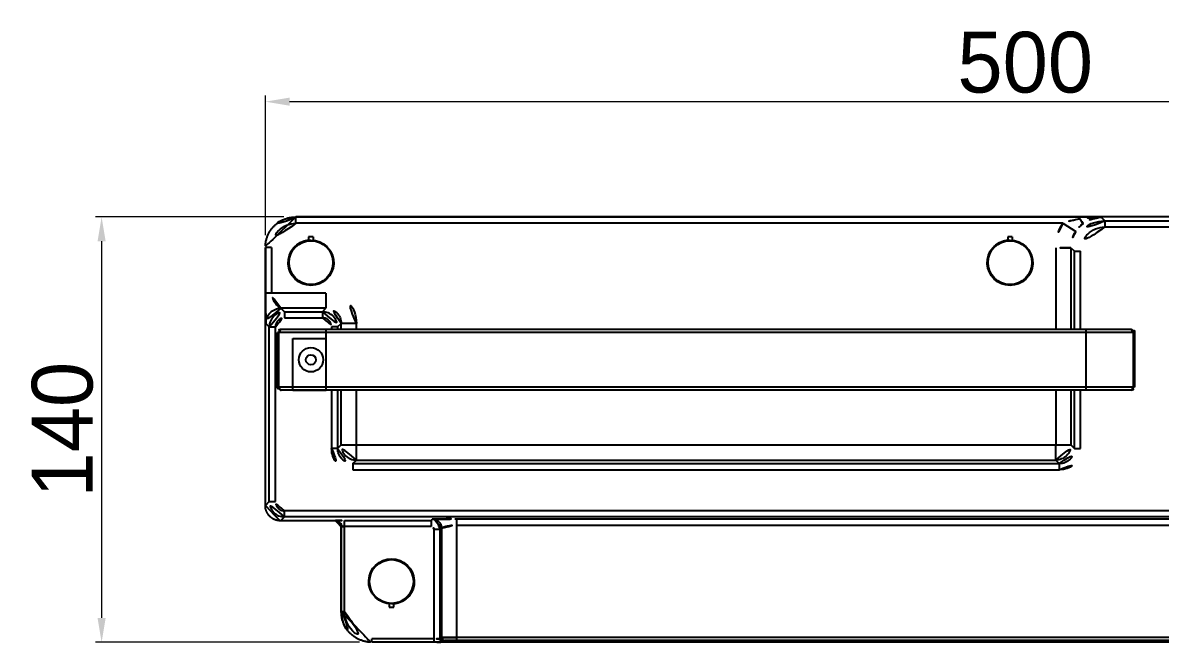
# Model space of a CAD drawing. Extents: x 16296660632 to 16296678186, y -37409619871 to -37409616409.
# Drawn here: x 16296675827.6 to 16296676201.8, y -37409617780.3 to -37409617576.4 of the extents above; entities that cross this region are included whole.
import ezdxf

# ---------------------------------------------------------------- set-up
doc = ezdxf.new("R2010")
doc.units = 0
doc.header["$LTSCALE"] = 10
doc.header["$MEASUREMENT"] = 0
doc.header["$PDMODE"] = 3
doc.header["$PDSIZE"] = -10
doc.layers.get('0').update_dxf_attribs({"linetype": 'CONTINUOUS'})
doc.layers.get('DEFPOINTS').update_dxf_attribs({"linetype": 'CONTINUOUS'})
doc.styles.add('Daelim Dimension', font='')
doc.styles.get('Daelim Dimension').set_extended_font_data('나눔고딕')
doc.dimstyles.new('DEFAULT', dxfattribs={"dimscale": 2, "dimtxt": 2, "dimasz": 2, "dimexe": 0, "dimexo": 2, "dimgap": 1, "dimtad": 1, "dimdec": 1, "dimzin": 9, "dimdsep": 46, "dimtxsty": 'Daelim Dimension', "dimcen": 0.5, "dimclrd": 252, "dimclre": 252, "dimclrt": 3, "dimadec": 1, "dimazin": 0, "dimtfac": 1, "dimtdec": 1, "dimtix": 1, "dimtmove": 0, "dimatfit": 3, "dimfxl": 1, "dimtolj": 1, "dimtzin": 1, "dimlwd": 9, "dimlwe": 9, "dimarcsym": 0})

# ---------------------------------------------------------------- blocks, each defined once
blk = doc.blocks.new('*D4')
at = {"color": 5, "lineweight": 9, "ltscale": 0.5, "transparency": 16777216}
for p, q in [((16296675913.4615, -37409617640.305267), (16296675851.52124, -37409617640.305267)), ((16296675853.52124, -37409617648.305267), (16296675853.52124, -37409617772.305267)), ((16296675938.391529, -37409617780.305267), (16296675851.52124, -37409617780.305267))]:
    blk.add_line(p, q, dxfattribs=at)
at = {"color": 5, "ltscale": 0.5, "transparency": 16777216}
for points in [[(16296675852.187901, -37409617648.305267), (16296675854.85457, -37409617648.305267), (16296675853.52124, -37409617640.305267)], [(16296675852.187901, -37409617772.305267), (16296675854.85457, -37409617772.305267), (16296675853.52124, -37409617780.305267)]]:
    blk.add_solid(points, dxfattribs=at)
at = {"layer": 'DEFPOINTS', "color": 0, "ltscale": 0.5, "transparency": 16777216}
for p in [(16296675917.4615, -37409617640.305267), (16296675853.52124, -37409617780.305267), (16296675942.391529, -37409617780.305267)]:
    blk.add_point(p, dxfattribs=at)
at = {"color": 7, "ltscale": 0.5, "transparency": 16777216, "insert": (16296675840.70579, -37409617710.305267), "char_height": 20, "attachment_point": 5, "rotation": 90, "style": 'Daelim Dimension'}
blk.add_mtext('\\A1;140', dxfattribs=at)
blk = doc.blocks.new('*D5')
at = {"color": 5, "lineweight": 9, "ltscale": 0.5, "transparency": 16777216}
for p, q in [((16296675907.391911, -37409617646.304893), (16296675907.391911, -37409617600.336128)), ((16296676407.391911, -37409617646.304893), (16296676407.391911, -37409617600.336128)), ((16296675915.391911, -37409617602.336128), (16296676399.391911, -37409617602.336128))]:
    blk.add_line(p, q, dxfattribs=at)
at = {"color": 5, "ltscale": 0.5, "transparency": 16777216}
for points in [[(16296675915.391911, -37409617601.002792), (16296675915.391911, -37409617603.669456), (16296675907.391911, -37409617602.336128)], [(16296676399.391911, -37409617601.002792), (16296676399.391911, -37409617603.669456), (16296676407.391911, -37409617602.336128)]]:
    blk.add_solid(points, dxfattribs=at)
at = {"layer": 'DEFPOINTS', "color": 0, "ltscale": 0.5, "transparency": 16777216}
for p in [(16296676407.391911, -37409617602.336128), (16296675907.391911, -37409617650.304893), (16296676407.391911, -37409617650.304893)]:
    blk.add_point(p, dxfattribs=at)
at = {"color": 7, "ltscale": 0.5, "transparency": 16777216, "insert": (16296676157.391911, -37409617589.47776), "char_height": 20, "attachment_point": 5, "style": 'Daelim Dimension'}
blk.add_mtext('\\A1;500', dxfattribs=at)

msp = doc.modelspace()

# ---------------------------------------------------------------- linework, layer by layer
at = {"ltscale": 0.5}
for p, q in [((16296676397.39229, -37409617640.305267), (16296675917.391529, -37409617640.305267)), ((16296675917.4615, -37409617640.375237), (16296675917.391529, -37409617640.305267)), ((16296676182.374229, -37409617640.375237), (16296675917.4615, -37409617640.375237)), ((16296675917.4615, -37409617642.37516), (16296675917.4615, -37409617640.375237)), ((16296676169.784981, -37409617642.37516), (16296675917.4615, -37409617642.37516)), ((16296676169.784981, -37409617642.37516), (16296676174.003811, -37409617645.058037)), ((16296676182.374229, -37409617640.375237), (16296676183.595989, -37409617641.597)), ((16296676183.595989, -37409617641.597), (16296676396.100559, -37409617641.597)), ((16296676183.595989, -37409617641.597), (16296676183.595989, -37409617643.596916)), ((16296676183.595989, -37409617643.596916), (16296676396.100559, -37409617643.596916)), ((16296675923.141911, -37409617646.805267), (16296675921.641911, -37409617646.805267)), ((16296675921.641911, -37409617646.805267), (16296675921.641911, -37409617647.9562)), ((16296675923.141911, -37409617646.805267), (16296675923.141911, -37409617647.9562)), ((16296676153.141911, -37409617646.805267), (16296676151.641911, -37409617646.805267)), ((16296676151.641911, -37409617646.805267), (16296676151.641911, -37409617647.9562)), ((16296676153.141911, -37409617646.805267), (16296676153.141911, -37409617647.9562)), ((16296675907.46188, -37409617650.374863), (16296675907.391911, -37409617650.304893)), ((16296675907.391911, -37409617735.305473), (16296675907.391911, -37409617650.304893)), ((16296675909.4618, -37409617650.374863), (16296675907.46188, -37409617650.374863)), ((16296675907.46188, -37409617650.374863), (16296675907.46188, -37409617665.348717)), ((16296675909.4618, -37409617650.374863), (16296675909.4618, -37409617665.348717)), ((16296676167.43535, -37409617650.404892), (16296676167.43535, -37409617677.305267)), ((16296676172.43516, -37409617650.435417), (16296676172.43516, -37409617677.305267)), ((16296676172.43516, -37409617650.435417), (16296676173.596371, -37409617651.596619)), ((16296676173.596371, -37409617651.596619), (16296676175.596291, -37409617651.596619)), ((16296676173.596371, -37409617677.305267), (16296676173.596371, -37409617651.596619)), ((16296676175.596291, -37409617677.305267), (16296676175.596291, -37409617651.596619)), ((16296675927.34885, -37409617665.348717), (16296675907.46188, -37409617665.348717)), ((16296675927.34885, -37409617665.348717), (16296675927.34885, -37409617670.348534)), ((16296675927.34885, -37409617670.348534), (16296675912.52224, -37409617670.348534)), ((16296675913.683451, -37409617671.509743), (16296675912.52224, -37409617670.348534)), ((16296675913.683451, -37409617671.509743), (16296675926.187639, -37409617671.509743)), ((16296675913.683451, -37409617671.509743), (16296675913.683451, -37409617673.509659)), ((16296675926.187639, -37409617671.509743), (16296675927.34885, -37409617670.348534)), ((16296675926.187639, -37409617671.509743), (16296675926.187639, -37409617673.509659)), ((16296675908.68364, -37409617676.509537), (16296675907.52243, -37409617675.348343)), ((16296675913.683451, -37409617673.509659), (16296675926.187639, -37409617673.509659)), ((16296675931.18745, -37409617676.509537), (16296675932.34866, -37409617675.348343)), ((16296675937.348471, -37409617675.348343), (16296675932.34866, -37409617675.348343)), ((16296675932.34866, -37409617677.305267), (16296675932.34866, -37409617675.348343)), ((16296675937.348471, -37409617677.305267), (16296675937.348471, -37409617675.348343)), ((16296675908.68364, -37409617676.509537), (16296675910.683559, -37409617676.509537)), ((16296675908.68364, -37409617734.013733), (16296675908.68364, -37409617676.509537)), ((16296675910.683559, -37409617734.013733), (16296675910.683559, -37409617676.509537)), ((16296676193.391911, -37409617678.305267), (16296675911.391911, -37409617678.305267)), ((16296675911.391911, -37409617696.305267), (16296675911.391911, -37409617678.305267)), ((16296675911.836361, -37409617696.305267), (16296675911.836361, -37409617678.305267)), ((16296676192.391911, -37409617677.305267), (16296675912.391911, -37409617677.305267)), ((16296675927.391911, -37409617697.305267), (16296675927.391911, -37409617677.305267)), ((16296675931.18745, -37409617676.509537), (16296675929.187531, -37409617676.509537)), ((16296675929.187531, -37409617676.509537), (16296675929.187531, -37409617677.305267)), ((16296675931.18745, -37409617676.509537), (16296675931.18745, -37409617677.305267)), ((16296676177.391911, -37409617697.305267), (16296676177.391911, -37409617677.305267)), ((16296676192.94747, -37409617678.305267), (16296676192.94747, -37409617696.305267)), ((16296676193.391911, -37409617678.305267), (16296676193.391911, -37409617696.305267)), ((16296675916.43746, -37409617680.305267), (16296675927.391911, -37409617680.305267)), ((16296675916.43746, -37409617697.305267), (16296675916.43746, -37409617680.305267)), ((16296675927.391911, -37409617697.305267), (16296675927.391911, -37409617680.305267)), ((16296676193.391911, -37409617696.305267), (16296675911.391911, -37409617696.305267)), ((16296676192.391911, -37409617697.305267), (16296675912.391911, -37409617697.305267)), ((16296675916.43746, -37409617697.305267), (16296675927.391911, -37409617697.305267)), ((16296675929.187531, -37409617697.305267), (16296675929.187531, -37409617716.509933)), ((16296675931.18745, -37409617697.305267), (16296675931.18745, -37409617716.509933)), ((16296675932.34866, -37409617715.348717), (16296675932.34866, -37409617697.305267)), ((16296675937.348471, -37409617720.348534), (16296675937.348471, -37409617697.305267)), ((16296676167.43535, -37409617697.305267), (16296676167.43535, -37409617715.348717)), ((16296676172.43516, -37409617697.305267), (16296676172.43516, -37409617715.348717)), ((16296676173.596371, -37409617716.509933), (16296676173.596371, -37409617697.305267)), ((16296676175.596291, -37409617716.509933), (16296676175.596291, -37409617697.305267)), ((16296675931.18745, -37409617716.509933), (16296675929.187531, -37409617716.509933)), ((16296675931.18745, -37409617716.509933), (16296675932.34866, -37409617715.348717)), ((16296675932.34866, -37409617715.348717), (16296676172.43516, -37409617715.348717)), ((16296676167.43535, -37409617720.348534), (16296676167.43535, -37409617715.348717)), ((16296676172.43516, -37409617715.348717), (16296676173.596371, -37409617716.509933)), ((16296676173.596371, -37409617716.509933), (16296676175.596291, -37409617716.509933)), ((16296675936.18726, -37409617721.509743), (16296675937.348471, -37409617720.348534)), ((16296675937.348471, -37409617720.348534), (16296676167.43535, -37409617720.348534)), ((16296676167.43535, -37409617720.348534), (16296676168.59656, -37409617721.509743)), ((16296675936.18726, -37409617721.509743), (16296676168.59656, -37409617721.509743)), ((16296675936.18726, -37409617721.509743), (16296675936.18726, -37409617723.509659)), ((16296675936.18726, -37409617723.509659), (16296676168.59656, -37409617723.509659)), ((16296676168.59656, -37409617721.509743), (16296676168.59656, -37409617723.509659)), ((16296675908.68364, -37409617734.013733), (16296675907.391911, -37409617735.305473)), ((16296675908.68364, -37409617734.013733), (16296675910.683559, -37409617734.013733)), ((16296675913.683451, -37409617739.013542), (16296675912.39172, -37409617740.305267)), ((16296676327.44743, -37409617737.013618), (16296675913.683451, -37409617737.013618)), ((16296675913.683451, -37409617739.013542), (16296675913.683451, -37409617737.013618)), ((16296676327.44743, -37409617739.013542), (16296675913.683451, -37409617739.013542)), ((16296675961.90933, -37409617740.200699), (16296675962.328751, -37409617739.781281)), ((16296675969.687229, -37409617739.720886), (16296675970.32844, -37409617739.720734)), ((16296675970.32844, -37409617739.720734), (16296676235.22646, -37409617739.720734)), ((16296675970.32844, -37409617739.720734), (16296675970.32844, -37409617779.746674)), ((16296675930.391991, -37409617740.305267), (16296675912.39172, -37409617740.305267)), ((16296675930.391991, -37409617740.305267), (16296675930.4706, -37409617740.226646)), ((16296675932.391911, -37409617770.305656), (16296675932.391911, -37409617742.305199)), ((16296675932.47053, -37409617770.227043), (16296675932.47053, -37409617742.226578)), ((16296675933.47049, -37409617740.200699), (16296675961.90933, -37409617740.200699)), ((16296675933.47049, -37409617770.227043), (16296675933.47049, -37409617740.200699)), ((16296675961.90933, -37409617742.200623), (16296675933.47049, -37409617742.200623)), ((16296675961.90933, -37409617740.200699), (16296675961.90933, -37409617742.200623)), ((16296675964.90921, -37409617743.200577), (16296675962.90929, -37409617743.200577)), ((16296675962.90929, -37409617780.226646), (16296675962.90929, -37409617743.200577)), ((16296675965.32863, -37409617742.781174), (16296675964.90921, -37409617743.200577)), ((16296675964.90921, -37409617779.200737), (16296675964.90921, -37409617743.200577)), ((16296675965.32863, -37409617742.781174), (16296675965.32863, -37409617778.781319)), ((16296675970.32844, -37409617741.72065), (16296676235.141911, -37409617741.72065)), ((16296675948.141911, -37409617767.654343), (16296675948.141911, -37409617768.805267)), ((16296675948.141911, -37409617768.805267), (16296675949.641911, -37409617768.805267)), ((16296675949.641911, -37409617768.805267), (16296675949.641911, -37409617767.654343)), ((16296675932.391911, -37409617770.305656), (16296675932.47053, -37409617770.227043)), ((16296675932.47053, -37409617770.227043), (16296675933.47049, -37409617770.227043)), ((16296675942.391529, -37409617780.305267), (16296675942.47015, -37409617780.226646)), ((16296676372.39229, -37409617780.305267), (16296675942.391529, -37409617780.305267)), ((16296675962.90929, -37409617779.226692), (16296675942.47015, -37409617779.226692)), ((16296675942.47015, -37409617780.226646), (16296675942.47015, -37409617779.226692)), ((16296675962.90929, -37409617780.226646), (16296675942.47015, -37409617780.226646)), ((16296675965.32863, -37409617778.781319), (16296675964.90921, -37409617779.200737)), ((16296675966.3286, -37409617779.781281), (16296675965.90917, -37409617780.200699)), ((16296676344.455379, -37409617778.746712), (16296675970.32844, -37409617778.746712)), ((16296676344.455379, -37409617779.746674), (16296675970.32844, -37409617779.746674)), ((16296676032.391911, -37409617779.973648), (16296676032.391911, -37409617780.087097)), ((16296676122.391911, -37409617779.886383), (16296676042.391911, -37409617779.886383)), ((16296676042.391911, -37409617780.17437), (16296676042.391911, -37409617779.886383)), ((16296676042.391911, -37409617780.17437), (16296676122.391911, -37409617780.17437)), ((16296676122.391911, -37409617780.17437), (16296676122.391911, -37409617779.886383)), ((16296676132.391911, -37409617780.087097), (16296676132.391911, -37409617779.973648)), ((16296676182.391911, -37409617779.973648), (16296676182.391911, -37409617780.087097)), ((16296676272.391911, -37409617779.886383), (16296676192.391911, -37409617779.886383)), ((16296676192.391911, -37409617780.17437), (16296676192.391911, -37409617779.886383)), ((16296676192.391911, -37409617780.17437), (16296676272.391911, -37409617780.17437))]:
    msp.add_line(p, q, dxfattribs=at)
for centre, radius in [((16296675922.391911, -37409617655.305267), 7.4), ((16296675922.391911, -37409617655.305267), 7.204803), ((16296676152.391911, -37409617655.305267), 7.4), ((16296676152.391911, -37409617655.305267), 7.204803), ((16296675922.391911, -37409617687.305267), 4), ((16296675922.391911, -37409617687.305267), 1.65), ((16296675948.891911, -37409617760.305267), 7.4), ((16296675948.891911, -37409617760.305267), 7.204803)]:
    msp.add_circle(centre, radius, dxfattribs=at)
for centre, radius, start, end in [((16296675917.461651, -37409617650.375023), 9.999788, 90.00087426, 179.99912574), ((16296675917.461439, -37409617650.374809), 7.999643, 89.99967215, 180.00043713), ((16296676182.435711, -37409617650.435593), 15.000382, 147.4968234, 179.88284854), ((16296676183.596149, -37409617651.596779), 9.999788, 90.00087426, 179.99912574), ((16296676182.433611, -37409617650.434593), 9.998446, 147.47032896, 180.00480845), ((16296676183.59593, -37409617651.596558), 7.999634, 89.99956287, 180.00043713), ((16296675922.391911, -37409617655.305267), 7.5, 95.73919193, 84.26080807), ((16296676152.391911, -37409617655.305267), 7.5, 95.73919193, 84.26080807), ((16296675927.34869, -37409617675.348518), 9.999765, 0.00087426, 89.99912574), ((16296675927.349449, -37409617675.347733), 4.999195, 359.99300589, 90.00688483), ((16296675912.391911, -37409617678.305267), 1, 90, 180), ((16296676192.391911, -37409617678.305267), 1, 0, 90), ((16296675912.391911, -37409617696.305267), 1, 180, 270), ((16296676192.391911, -37409617696.305267), 1, 270, 0), ((16296675936.18737, -37409617716.509811), 6.999823, 180.00087426, 269.99912574), ((16296675936.18697, -37409617716.510208), 4.999515, 179.99650294, 270.00327849), ((16296676168.596451, -37409617716.509811), 6.999827, 270.00087426, 359.99912574), ((16296676168.596849, -37409617716.510208), 4.999515, 269.99672151, 0.00349706), ((16296675930.470421, -37409617742.226761), 2.000108, 0.00524559, 89.99475441), ((16296675961.9091, -37409617743.200813), 1.000185, 0.01267683, 89.98721389), ((16296675961.909361, -37409617743.18441), 2.983706, 83.2961645, 90.00054642), ((16296675961.90901, -37409617743.200897), 3.000122, 6.67347138, 83.32642008), ((16296675961.92477, -37409617743.200653), 2.984437, 0.00087426, 6.70384825), ((16296675948.891911, -37409617760.305267), 7.5, 275.73919193, 264.26080807), ((16296675942.4702, -37409617770.22699), 9.999679, 180.00043713, 269.99967215), ((16296675942.470079, -37409617770.227097), 8.999588, 179.99956287, 270.00043713), ((16296675965.90896, -37409617779.200958), 0.999744, 179.98732317, 270.01245826), ((16296675966.328381, -37409617778.781532), 0.999744, 179.98732317, 270.01245826)]:
    msp.add_arc(centre, radius, start, end, dxfattribs=at)
for points, weights in [([(16296675917.391529, -37409617640.305267), (16296675913.24946, -37409617640.305267), (16296675910.320681, -37409617643.234047), (16296675907.391911, -37409617646.162819), (16296675907.391911, -37409617650.304893)], [0.853553390903, 0.853560121579, 1, 0.853560121576, 0.853553390903]), ([(16296675907.391911, -37409617735.305473), (16296675907.391911, -37409617737.376503), (16296675908.8563, -37409617738.840881), (16296675910.320681, -37409617740.305267), (16296675912.39172, -37409617740.305267)], [0.853553390903, 0.853560121576, 1, 0.853560121579, 0.853553390903]), ([(16296675932.391911, -37409617742.305199), (16296675932.391911, -37409617741.476784), (16296675931.80616, -37409617740.891029), (16296675931.2204, -37409617740.305267), (16296675930.391991, -37409617740.305267)], [0.853553390903, 0.853560121583, 1, 0.853560121572, 0.853553390903]), ([(16296675932.391911, -37409617770.305656), (16296675932.391911, -37409617774.447723), (16296675935.320681, -37409617777.376503), (16296675938.24946, -37409617780.305267), (16296675942.391529, -37409617780.305267)], [0.853553390903, 0.853560121576, 1, 0.853560121579, 0.853553390903])]:
    msp.add_rational_spline(points, weights, degree=2, knots=[2.3562305887, 2.3562305887, 2.3562305887, 3.1415926536, 3.1415926536, 3.9269547185, 3.9269547185, 3.9269547185], dxfattribs=at)
for points, knots in [([(16296676175.347481, -37409617640.943466), (16296676174.39921, -37409617641.077812), (16296676172.503571, -37409617641.391891), (16296676170.66239, -37409617641.981407), (16296676169.784981, -37409617642.37516)], [0, 0, 0, 0, 0.498963328, 1, 1, 1, 1]), ([(16296676176.438181, -37409617642.406448), (16296676176.217051, -37409617642.574593), (16296676175.289631, -37409617643.341949), (16296676174.501419, -37409617644.277786), (16296676174.003811, -37409617645.058037)], [0, 0, 0, 0, 0.2308733059, 1, 1, 1, 1]), ([(16296676175.347481, -37409617640.943466), (16296676175.43363, -37409617641.048714), (16296676175.60107, -37409617641.245827), (16296676175.84259, -37409617641.51889), (16296676176.05143, -37409617641.756859), (16296676176.21686, -37409617641.958321), (16296676176.343929, -37409617642.121597), (16296676176.429159, -37409617642.23188), (16296676176.5026, -37409617642.328743), (16296676176.460039, -37409617642.387016), (16296676176.438141, -37409617642.406479)], [0, 0, 0, 0, 0.2167350332, 0.4120538536, 0.5812033884, 0.7206088448, 0.8292232098, 0.906242739, 0.953310781, 1, 1, 1, 1]), ([(16296676175.347481, -37409617640.943466), (16296676175.480671, -37409617641.151833), (16296676175.67461, -37409617641.443848), (16296676175.89813, -37409617641.819672), (16296676176.027399, -37409617642.047249), (16296676176.138041, -37409617642.22628), (16296676176.28618, -37409617642.334511), (16296676176.357321, -37409617642.366623), (16296676176.446609, -37409617642.394211), (16296676176.438141, -37409617642.406479)], [0, 0, 0, 0, 0.4000601683, 0.5666258795, 0.70799987, 0.8219260148, 0.9112564543, 0.9758844735, 1, 1, 1, 1]), ([(16296676182.374229, -37409617640.375237), (16296676181.19879, -37409617640.377586), (16296676178.84717, -37409617640.465439), (16296676176.503889, -37409617640.726433), (16296676175.347481, -37409617640.943466)], [0, 0, 0, 0, 0.4997517305, 1, 1, 1, 1]), ([(16296676182.374229, -37409617640.375237), (16296676181.3874, -37409617640.384468), (16296676179.26169, -37409617640.724586), (16296676177.3412, -37409617641.725166), (16296676176.438181, -37409617642.406448)], [0, 0, 0, 0, 0.4659321698, 1, 1, 1, 1]), ([(16296676172.43516, -37409617650.435417), (16296676172.304131, -37409617650.433083), (16296676171.81073, -37409617650.438812), (16296676170.778601, -37409617650.431396), (16296676169.24296, -37409617650.444008), (16296676168.069559, -37409617650.424873), (16296676167.43535, -37409617650.404892)], [0, 0, 0, 0, 0.0786306895, 0.2960057765, 0.619291494, 1, 1, 1, 1]), ([(16296675907.46188, -37409617665.348717), (16296675907.46188, -37409617665.911583), (16296675907.461941, -37409617667.032463), (16296675907.463711, -37409617668.693283), (16296675907.467699, -37409617670.29509), (16296675907.47308, -37409617671.571022), (16296675907.478729, -37409617672.522293), (16296675907.48341, -37409617673.165062), (16296675907.4886, -37409617673.747643), (16296675907.494329, -37409617674.259064), (16296675907.499519, -37409617674.635262), (16296675907.504379, -37409617674.890388), (16296675907.507259, -37409617675.043068), (16296675907.511921, -37409617675.165207), (16296675907.512211, -37409617675.258408), (16296675907.521099, -37409617675.312103), (16296675907.51721, -37409617675.343002), (16296675907.52243, -37409617675.348343)], [0, 0, 0, 0, 0.168854592, 0.3362473374, 0.4982281649, 0.6493804243, 0.719016171, 0.7836004749, 0.8422128882, 0.8937876775, 0.9370366983, 0.9550564028, 0.9703767882, 0.9827579194, 0.9919595156, 0.9977617022, 1, 1, 1, 1]), ([(16296675912.52224, -37409617670.348534), (16296675912.287109, -37409617670.232399), (16296675911.642401, -37409617669.844009), (16296675910.67997, -37409617668.866577), (16296675909.79529, -37409617667.316658), (16296675909.461769, -37409617666.032631), (16296675909.4618, -37409617665.348717)], [0, 0, 0, 0, 0.1288398635, 0.3676958228, 0.6639935161, 1, 1, 1, 1]), ([(16296675912.52224, -37409617670.348534), (16296675911.87191, -37409617670.348572), (16296675910.557091, -37409617670.608719), (16296675908.89579, -37409617671.721893), (16296675907.782631, -37409617673.383186), (16296675907.52248, -37409617674.698013), (16296675907.52243, -37409617675.348343)], [0, 0, 0, 0, 0.2500285882, 0.4999999838, 0.7499713903, 1, 1, 1, 1]), ([(16296675908.68364, -37409617676.509537), (16296675908.68363, -37409617675.859192), (16296675908.94376, -37409617674.544342), (16296675910.05689, -37409617672.882988), (16296675911.71825, -37409617671.769829), (16296675913.0331, -37409617671.509758), (16296675913.683451, -37409617671.509743)], [0, 0, 0, 0, 0.2500308812, 0.4999998287, 0.7499692284, 1, 1, 1, 1]), ([(16296675926.187639, -37409617671.509743), (16296675926.83799, -37409617671.50972), (16296675928.15284, -37409617671.769852), (16296675929.814199, -37409617672.88298), (16296675930.927349, -37409617674.544342), (16296675931.18742, -37409617675.859192), (16296675931.18745, -37409617676.509537)], [0, 0, 0, 0, 0.2500308812, 0.4999998287, 0.7499692284, 1, 1, 1, 1]), ([(16296675910.683559, -37409617676.509537), (16296675910.683519, -37409617676.119347), (16296675910.83964, -37409617675.330421), (16296675911.50757, -37409617674.333672), (16296675912.50433, -37409617673.665703), (16296675913.293249, -37409617673.509659), (16296675913.683451, -37409617673.509659)], [0, 0, 0, 0, 0.2500259831, 0.50000006, 0.749975448, 1, 1, 1, 1]), ([(16296675926.187639, -37409617673.509659), (16296675926.577841, -37409617673.509613), (16296675927.36676, -37409617673.665733), (16296675928.36351, -37409617674.333656), (16296675929.031481, -37409617675.330421), (16296675929.187531, -37409617676.119347), (16296675929.187531, -37409617676.509537)], [0, 0, 0, 0, 0.2500259831, 0.50000006, 0.749975448, 1, 1, 1, 1]), ([(16296675911.836361, -37409617678.305267), (16296675911.836361, -37409617678.176193), (16296675911.874109, -37409617677.923401), (16296675912.039551, -37409617677.594032), (16296675912.29567, -37409617677.363167), (16296675912.51173, -37409617677.305267), (16296675912.61413, -37409617677.305267)], [0, 0, 0, 0, 0.2780403699, 0.5405589493, 0.7794106234, 1, 1, 1, 1]), ([(16296676192.94747, -37409617678.305267), (16296676192.94747, -37409617678.176193), (16296676192.909719, -37409617677.923401), (16296676192.74427, -37409617677.594032), (16296676192.48815, -37409617677.363167), (16296676192.2721, -37409617677.305267), (16296676192.169689, -37409617677.305267)], [0, 0, 0, 0, 0.2780403735, 0.5405589502, 0.7794106206, 1, 1, 1, 1]), ([(16296675912.31649, -37409617697.229149), (16296675912.16717, -37409617697.14975), (16296675911.91342, -37409617696.860733), (16296675911.836361, -37409617696.495567), (16296675911.836361, -37409617696.305267)], [0, 0, 0, 0, 0.4705252233, 1, 1, 1, 1]), ([(16296675912.61413, -37409617697.305267), (16296675912.537571, -37409617697.305267), (16296675912.433399, -37409617697.284653), (16296675912.339809, -37409617697.241547), (16296675912.31649, -37409617697.229149)], [0, 0, 0, 0, 0.7434966507, 1, 1, 1, 1]), ([(16296676192.169689, -37409617697.305267), (16296676192.2721, -37409617697.305267), (16296676192.48815, -37409617697.247368), (16296676192.74427, -37409617697.01651), (16296676192.909719, -37409617696.687141), (16296676192.94747, -37409617696.434349), (16296676192.94747, -37409617696.305267)], [0, 0, 0, 0, 0.2205893794, 0.4594410498, 0.7219596265, 1, 1, 1, 1]), ([(16296675937.348471, -37409617720.348534), (16296675936.69812, -37409617720.348473), (16296675935.38327, -37409617720.088318), (16296675933.721939, -37409617718.975113), (16296675932.608841, -37409617717.313782), (16296675932.348709, -37409617715.999001), (16296675932.34866, -37409617715.348717)], [0, 0, 0, 0, 0.2500353159, 0.5000117853, 0.7499891713, 1, 1, 1, 1]), ([(16296676167.43535, -37409617720.348534), (16296676168.085699, -37409617720.348473), (16296676169.400551, -37409617720.088318), (16296676171.06188, -37409617718.975113), (16296676172.17498, -37409617717.313782), (16296676172.43511, -37409617715.999001), (16296676172.43516, -37409617715.348717)], [0, 0, 0, 0, 0.2500353152, 0.5000117839, 0.7499891695, 1, 1, 1, 1]), ([(16296675913.683451, -37409617739.013542), (16296675913.0331, -37409617739.01355), (16296675911.71825, -37409617738.753433), (16296675910.05689, -37409617737.640289), (16296675908.943741, -37409617735.978943), (16296675908.68367, -37409617734.664078), (16296675908.68364, -37409617734.013733)], [0, 0, 0, 0, 0.2500308812, 0.4999998287, 0.7499692284, 1, 1, 1, 1]), ([(16296675913.683451, -37409617737.013618), (16296675913.293249, -37409617737.013657), (16296675912.50433, -37409617736.857536), (16296675911.50758, -37409617736.189613), (16296675910.839609, -37409617735.192848), (16296675910.683559, -37409617734.403931), (16296675910.683559, -37409617734.013733)], [0, 0, 0, 0, 0.2500259831, 0.50000006, 0.749975448, 1, 1, 1, 1]), ([(16296675962.328751, -37409617739.781281), (16296675962.332041, -37409617739.778023), (16296675962.350309, -37409617739.778923), (16296675962.38236, -37409617739.773643), (16296675962.437361, -37409617739.772232), (16296675962.54652, -37409617739.767174), (16296675962.728661, -37409617739.762878), (16296675962.996691, -37409617739.75724), (16296675963.328039, -37409617739.752167), (16296675963.71727, -37409617739.747223), (16296675964.15955, -37409617739.742653), (16296675964.841009, -37409617739.736778), (16296675965.787781, -37409617739.730743), (16296675967.0133, -37409617739.725487), (16296675968.327709, -37409617739.72213), (16296675969.228861, -37409617739.721123), (16296675969.687229, -37409617739.720886)], [0, 0, 0, 0, 0.0018864577, 0.0065489602, 0.0139207998, 0.0239067259, 0.0513227301, 0.0880190747, 0.1332680992, 0.1863849649, 0.246705232, 0.3135654962, 0.4641900829, 0.6326541484, 0.8131466361, 1, 1, 1, 1]), ([(16296675965.32863, -37409617742.781174), (16296675965.328609, -37409617742.390968), (16296675965.17252, -37409617741.602074), (16296675964.50462, -37409617740.605293), (16296675963.507839, -37409617739.937393), (16296675962.71895, -37409617739.781311), (16296675962.328751, -37409617739.781281)], [0, 0, 0, 0, 0.2500285994, 0.4999999977, 0.7499713977, 1, 1, 1, 1]), ([(16296675930.4706, -37409617740.226646), (16296675930.474621, -37409617740.222641), (16296675930.498739, -37409617740.22625), (16296675930.54084, -37409617740.219193), (16296675930.615499, -37409617740.219559), (16296675930.71497, -37409617740.216103), (16296675930.841669, -37409617740.214287), (16296675931.05887, -37409617740.211037), (16296675931.38517, -37409617740.207893), (16296675931.832899, -37409617740.204742), (16296675932.53694, -37409617740.201576), (16296675933.089809, -37409617740.200699), (16296675933.47049, -37409617740.200699)], [0, 0, 0, 0, 0.0056755677, 0.0207787669, 0.0451971732, 0.0787035154, 0.1209807167, 0.17162739, 0.2960285839, 0.4471858397, 0.6193550625, 1, 1, 1, 1]), ([(16296675932.47053, -37409617742.226578), (16296675932.472771, -37409617742.219841), (16296675932.50902, -37409617742.224228), (16296675932.557289, -37409617742.212883), (16296675932.653931, -37409617742.212662), (16296675932.774719, -37409617742.207329), (16296675932.92469, -37409617742.204826), (16296675933.15905, -37409617742.201401), (16296675933.343479, -37409617742.200623), (16296675933.470381, -37409617742.200623)], [0, 0, 0, 0, 0.0212786066, 0.0793154938, 0.1722304431, 0.296556961, 0.4476014622, 0.6196380638, 1, 1, 1, 1]), ([(16296675965.32863, -37409617742.781174), (16296675965.334961, -37409617742.771027), (16296675965.374689, -37409617742.751343), (16296675965.445749, -37409617742.702461), (16296675965.57041, -37409617742.640778), (16296675965.736719, -37409617742.563972), (16296675965.947451, -37409617742.480103), (16296675966.305281, -37409617742.353271), (16296675966.84404, -37409617742.195671), (16296675967.58692, -37409617742.022552), (16296675968.756519, -37409617741.813667), (16296675969.68788, -37409617741.720673), (16296675970.32844, -37409617741.72065)], [0, 0, 0, 0, 0.0069574835, 0.0243339655, 0.0513004806, 0.0871455696, 0.1312805439, 0.1831797157, 0.3081920553, 0.4578219605, 0.6270489903, 1, 1, 1, 1]), ([(16296675965.90917, -37409617780.200699), (16296675965.90513, -37409617780.204712), (16296675965.88101, -37409617780.201088), (16296675965.83889, -37409617780.208153), (16296675965.764231, -37409617780.207802), (16296675965.664749, -37409617780.21125), (16296675965.538031, -37409617780.213058), (16296675965.32078, -37409617780.216316), (16296675964.994499, -37409617780.219467), (16296675964.54681, -37409617780.222618), (16296675963.842831, -37409617780.225761), (16296675963.28998, -37409617780.226669), (16296675962.90929, -37409617780.226646)], [0, 0, 0, 0, 0.005693599, 0.020801406, 0.0452006754, 0.0787209226, 0.1210153288, 0.1716554461, 0.2960937417, 0.447206782, 0.619341231, 1, 1, 1, 1]), ([(16296675964.80669, -37409617779.208794), (16296675964.564199, -37409617779.21833), (16296675963.931561, -37409617779.222961), (16296675963.29912, -37409617779.226692), (16296675962.90929, -37409617779.226692)], [0, 0, 0, 0, 0.3836730316, 1, 1, 1, 1]), ([(16296675964.90921, -37409617779.200737), (16296675964.90411, -37409617779.208359), (16296675964.860849, -37409617779.199387), (16296675964.83181, -37409617779.207802), (16296675964.80669, -37409617779.208794)], [0, 0, 0, 0, 0.2672736039, 1, 1, 1, 1]), ([(16296675970.32844, -37409617778.746712), (16296675970.005341, -37409617778.746712), (16296675969.370819, -37409617778.747139), (16296675968.449381, -37409617778.749046), (16296675967.599159, -37409617778.752098), (16296675966.85301, -37409617778.756302), (16296675966.30924, -37409617778.76046), (16296675965.947149, -37409617778.76487), (16296675965.736071, -37409617778.767174), (16296675965.570021, -37409617778.772079), (16296675965.446119, -37409617778.770866), (16296675965.37495, -37409617778.781631), (16296675965.335911, -37409617778.775322), (16296675965.32863, -37409617778.781319)], [0, 0, 0, 0, 0.1938513217, 0.380696286, 0.5528373781, 0.7039574976, 0.8283944581, 0.8790266914, 0.9213138708, 0.954834271, 0.9792391514, 0.9943433316, 1, 1, 1, 1]), ([(16296675970.32844, -37409617779.746674), (16296675970.069969, -37409617779.746674), (16296675969.56238, -37409617779.747101), (16296675968.82526, -37409617779.749008), (16296675968.145109, -37409617779.75206), (16296675967.548201, -37409617779.756264), (16296675967.11315, -37409617779.760437), (16296675966.823509, -37409617779.764809), (16296675966.654499, -37409617779.767189), (16296675966.5219, -37409617779.771873), (16296675966.422091, -37409617779.77121), (16296675966.36632, -37409617779.780968), (16296675966.333771, -37409617779.775772), (16296675966.3286, -37409617779.781281)], [0, 0, 0, 0, 0.1938353273, 0.3806581581, 0.5527847375, 0.7038988382, 0.8283368189, 0.8789724421, 0.9212666828, 0.954799286, 0.9792196754, 0.9943351555, 1, 1, 1, 1])]:
    msp.add_open_spline(points, degree=3, knots=knots, dxfattribs=at)
for points, weights in [([(16296676032.391911, -37409617780.087097), (16296676032.391911, -37409617780.17437), (16296676042.391911, -37409617780.17437)], [1, 0.707106781188, 0.999999999998]), ([(16296676042.391911, -37409617779.886383), (16296676032.391911, -37409617779.886383), (16296676032.391911, -37409617779.973648)], [0.999999999998, 0.707106781188, 1]), ([(16296676122.391911, -37409617780.17437), (16296676132.391911, -37409617780.17437), (16296676132.391911, -37409617780.087097)], [1, 0.707106781185, 1]), ([(16296676132.391911, -37409617779.973648), (16296676132.391911, -37409617779.886383), (16296676122.391911, -37409617779.886383)], [1, 0.707106781185, 1]), ([(16296676182.391911, -37409617780.087097), (16296676182.391911, -37409617780.17437), (16296676192.391911, -37409617780.17437)], [1, 0.707106781188, 0.999999999998]), ([(16296676192.391911, -37409617779.886383), (16296676182.391911, -37409617779.886383), (16296676182.391911, -37409617779.973648)], [0.999999999998, 0.707106781188, 1])]:
    msp.add_rational_spline(points, weights, degree=2, dxfattribs=at)

# ---------------------------------------------------------------- dimensions: what is measured, and where the dimension line sits
dim = msp.add_linear_dim(base=(16296676407.391911, -37409617602.336128), p1=(16296675907.391911, -37409617650.304893), p2=(16296676407.391911, -37409617650.304893), dimstyle='DEFAULT', override={"dimtxt": 10, "dimasz": 4, "dimexe": 1, "dimdec": 0, "dimclrd": 5, "dimclre": 5, "dimclrt": 7}, dxfattribs=at)
dim.commit()
dim.dimension.update_dxf_attribs({"geometry": '*D5', "text_midpoint": (16296676157.391911, -37409617589.47776)})
dim = msp.add_linear_dim(base=(16296675853.52124, -37409617780.305267), p1=(16296675917.4615, -37409617640.305267), p2=(16296675942.391529, -37409617780.305267), angle=90, dimstyle='DEFAULT', override={"dimtxt": 10, "dimasz": 4, "dimexe": 1, "dimdec": 0, "dimclrd": 5, "dimclre": 5, "dimclrt": 7}, dxfattribs=at)
dim.commit()
dim.dimension.update_dxf_attribs({"geometry": '*D4', "text_midpoint": (16296675840.70579, -37409617710.305267)})

doc.saveas('drawing.dxf')
